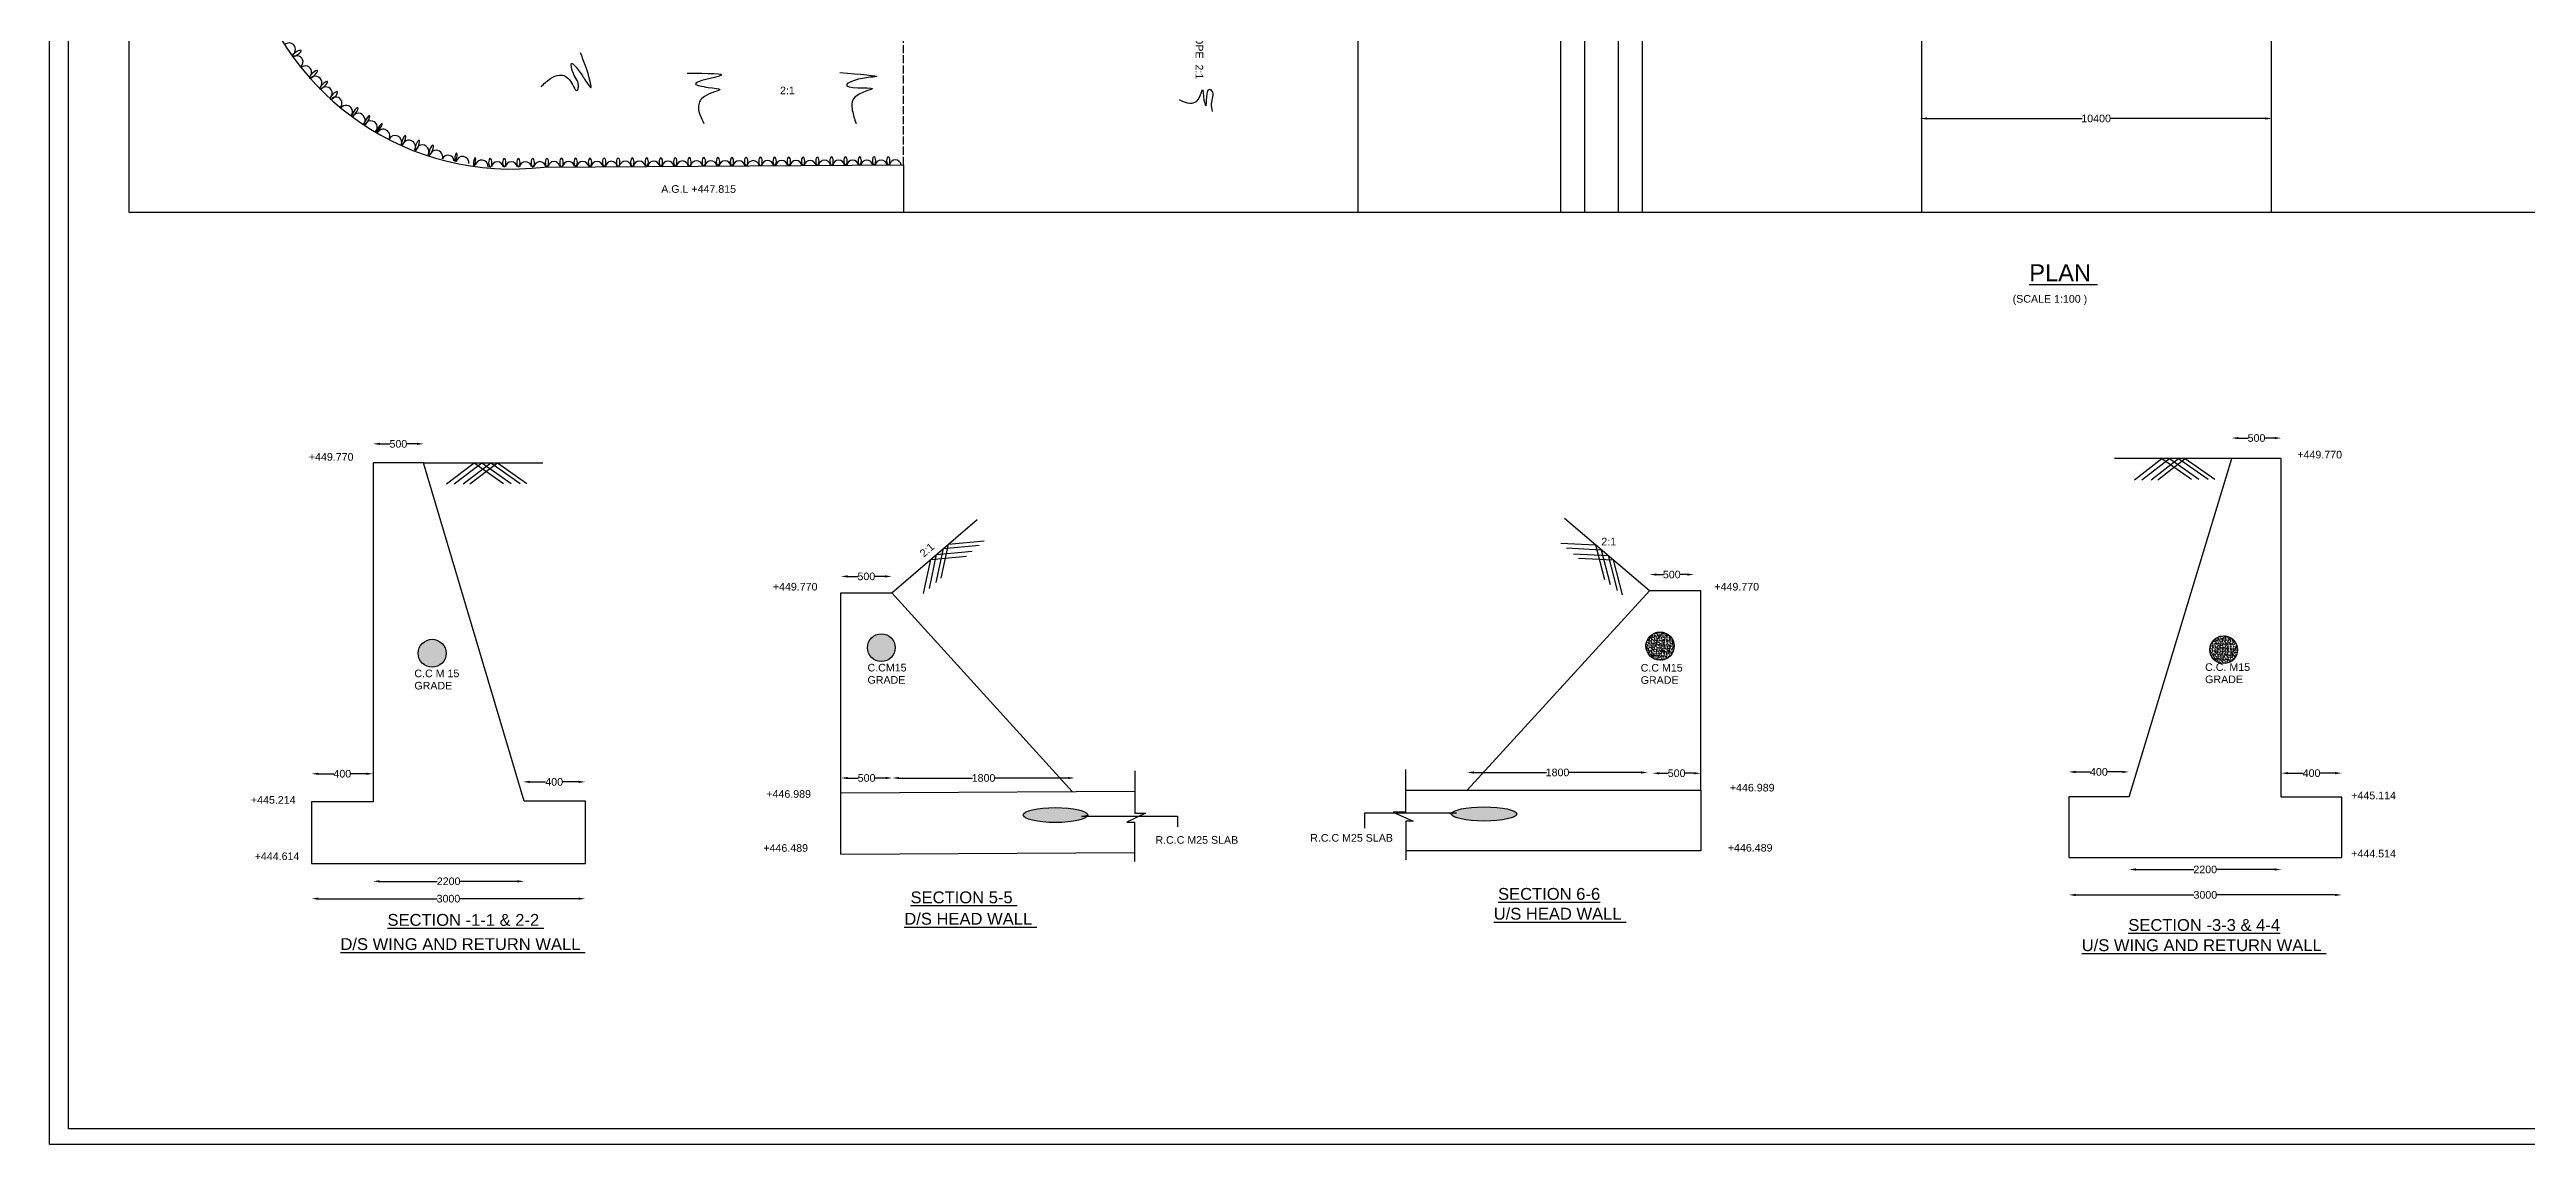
# Model space of a CAD drawing. Header units: millimetres. Extents: x 1443109 to 1578238, y 45507392 to 45603504.
# Drawn here: x 1443109 to 1516279, y 45507392 to 45539712 of the extents above; entities that cross this region are included whole.
import ezdxf

# ---------------------------------------------------------------- set-up
doc = ezdxf.new("R2010")
doc.units = ezdxf.units.MM
doc.header["$MEASUREMENT"] = 0
doc.linetypes.add('ACAD_ISO02W100', pattern=[15, 12, -3])
for name, color, linetype in [('DIMENSIONS', 7, 'Continuous'), ('DRAWING', 2, 'Continuous'), ('TEXT', 7, 'Continuous')]:
    doc.layers.add(name, color=color, linetype=linetype)
doc.styles.get("Standard").update_dxf_attribs({"font": 'arial.ttf', "height": 225})
doc.dimstyles.get("Standard").update_dxf_attribs({"dimtxt": 225, "dimasz": 200, "dimexe": 0.18, "dimexo": 0.0625, "dimgap": 0.09, "dimtad": 0, "dimdec": 0, "dimzin": 0, "dimdsep": 46, "dimtxsty": 'Standard', "dimcen": 0.09, "dimse1": 1, "dimse2": 1, "dimadec": 0, "dimazin": 0, "dimtfac": 1, "dimtdec": 0, "dimtofl": 0, "dimtmove": 0, "dimatfit": 3, "dimfxl": 1, "dimtolj": 1, "dimtzin": 0, "dimarcsym": 0})
pattern_1 = [(50, (0, 0), (107.58902739, -9.41282025), [11.25, -123.75]), (355, (0, 0), (-20.81270004, 112.82882006), [9, -99]), (100.4514, (8.97, -0.78), (86.77640726, 103.4159313), [9.5610285, -105.1713168]), (46.1842, (0, 30), (160.0861573, -24.82785215), [16.875, -185.625]), (96.6356, (13.34, 27.93), (140.19940583, 146.11768064), [14.3415432, -157.75695]), (351.1842, (0, 30), (140.1992918, 146.11779014), [13.5, -148.5]), (21, (15, 22.5), (89.53605782, -60.3928336), [11.25, -123.75]), (326, (15, 22.5), (36.4972998, 108.77250676), [9, -99]), (71.4514, (22.46, 17.47), (126.03339429, 48.3795745), [9.5610285, -105.1713168]), (37.5, (0, 0), (1.823978298, 49.934078075), [0, -97.8, 0, -100.5, 0, -99.375]), (7.5, (0, 0), (39.460430616, 59.16175678), [0, -57.3, 0, -95.55, 0, -37.875]), (327.5, (-33.45, 0), (80.073365426, -3.38323076), [0, -37.5, 0, -117, 0, -155.25]), (317.5, (-48.45, 0), (87.4779254, 15.01574735), [0, -48.75, 0, -77.7, 0, -110.25])]

# ---------------------------------------------------------------- blocks, each defined once
blk = doc.blocks.new('*D59')
at = {"layer": 'Defpoints', "color": 0, "transparency": 16777216}
for p in [(1509038, 45528244), (1507572, 45527640), (1509038, 45527640)]:
    blk.add_point(p, dxfattribs=at)
at = {"layer": 'DIMENSIONS', "color": 0, "lineweight": -2, "transparency": 16777216}
for p, q in [((1507772, 45528244), (1508057, 45528244)), ((1508838, 45528244), (1508553, 45528244))]:
    blk.add_line(p, q, dxfattribs=at)
at = {"layer": 'DIMENSIONS', "color": 0, "transparency": 16777216}
for points in [[(1507772, 45528278), (1507772, 45528211), (1507572, 45528244)], [(1508838, 45528278), (1508838, 45528211), (1509038, 45528244)]]:
    blk.add_solid(points, dxfattribs=at)
at = {"layer": 'DIMENSIONS', "color": 0, "transparency": 16777216, "insert": (1508305, 45528244), "char_height": 225, "attachment_point": 5}
blk.add_mtext('\\A1;500', dxfattribs=at)
blk = doc.blocks.new('*D60')
at = {"layer": 'Defpoints', "color": 0, "transparency": 16777216}
for p in [(1504540, 45518388), (1502759, 45517650), (1504540, 45517650)]:
    blk.add_point(p, dxfattribs=at)
at = {"layer": 'DIMENSIONS', "color": 0, "lineweight": -2, "transparency": 16777216}
for p, q in [((1502959, 45518388), (1503396, 45518388)), ((1504340, 45518388), (1503902, 45518388))]:
    blk.add_line(p, q, dxfattribs=at)
at = {"layer": 'DIMENSIONS', "color": 0, "transparency": 16777216}
for points in [[(1502959, 45518421), (1502959, 45518354), (1502759, 45518388)], [(1504340, 45518421), (1504340, 45518354), (1504540, 45518388)]]:
    blk.add_solid(points, dxfattribs=at)
at = {"layer": 'DIMENSIONS', "color": 0, "transparency": 16777216, "insert": (1503649, 45518388), "char_height": 225, "attachment_point": 5}
blk.add_mtext('\\A1;400', dxfattribs=at)
blk = doc.blocks.new('*D61')
at = {"layer": 'Defpoints', "color": 0, "transparency": 16777216}
for p in [(1510826, 45518352), (1509038, 45517642), (1510826, 45517642)]:
    blk.add_point(p, dxfattribs=at)
at = {"layer": 'DIMENSIONS', "color": 0, "lineweight": -2, "transparency": 16777216}
for p, q in [((1509238, 45518352), (1509679, 45518352)), ((1510626, 45518352), (1510185, 45518352))]:
    blk.add_line(p, q, dxfattribs=at)
at = {"layer": 'DIMENSIONS', "color": 0, "transparency": 16777216}
for points in [[(1509238, 45518385), (1509238, 45518319), (1509038, 45518352)], [(1510626, 45518385), (1510626, 45518319), (1510826, 45518352)]]:
    blk.add_solid(points, dxfattribs=at)
at = {"layer": 'DIMENSIONS', "color": 0, "transparency": 16777216, "insert": (1509932, 45518352), "char_height": 225, "attachment_point": 5}
blk.add_mtext('\\A1;400', dxfattribs=at)
blk = doc.blocks.new('*D62')
at = {"layer": 'Defpoints', "color": 0, "transparency": 16777216}
for p in [(1504540, 45517650), (1509038, 45517650), (1509038, 45515508)]:
    blk.add_point(p, dxfattribs=at)
at = {"layer": 'DIMENSIONS', "color": 0, "lineweight": -2, "transparency": 16777216}
for p, q in [((1504740, 45515508), (1506451, 45515508)), ((1508838, 45515508), (1507126, 45515508))]:
    blk.add_line(p, q, dxfattribs=at)
at = {"layer": 'DIMENSIONS', "color": 0, "transparency": 16777216}
for points in [[(1504740, 45515541), (1504740, 45515474), (1504540, 45515508)], [(1508838, 45515541), (1508838, 45515474), (1509038, 45515508)]]:
    blk.add_solid(points, dxfattribs=at)
at = {"layer": 'DIMENSIONS', "color": 0, "transparency": 16777216, "insert": (1506789, 45515508), "char_height": 225, "attachment_point": 5}
blk.add_mtext('\\A1;2200', dxfattribs=at)
blk = doc.blocks.new('*D63')
at = {"layer": 'Defpoints', "color": 0, "transparency": 16777216}
for p in [(1502759, 45515859), (1510826, 45515859), (1502759, 45514758)]:
    blk.add_point(p, dxfattribs=at)
at = {"layer": 'DIMENSIONS', "color": 0, "lineweight": -2, "transparency": 16777216}
for p, q in [((1502959, 45514758), (1506457, 45514758)), ((1510626, 45514758), (1507128, 45514758))]:
    blk.add_line(p, q, dxfattribs=at)
at = {"layer": 'DIMENSIONS', "color": 0, "transparency": 16777216}
for points in [[(1502959, 45514791), (1502959, 45514724), (1502759, 45514758)], [(1510626, 45514791), (1510626, 45514724), (1510826, 45514758)]]:
    blk.add_solid(points, dxfattribs=at)
at = {"layer": 'DIMENSIONS', "color": 0, "transparency": 16777216, "insert": (1506793, 45514758), "char_height": 225, "attachment_point": 5}
blk.add_mtext('\\A1;3000', dxfattribs=at)
blk = doc.blocks.new('*D64')
at = {"layer": 'Defpoints', "color": 0, "transparency": 16777216}
for p in [(1490374, 45523734), (1491686, 45524215), (1491686, 45523734)]:
    blk.add_point(p, dxfattribs=at)
at = {"layer": 'DIMENSIONS', "color": 0, "lineweight": -2, "transparency": 16777216}
for p, q in [((1490574, 45524215), (1490782, 45524215)), ((1491486, 45524215), (1491278, 45524215))]:
    blk.add_line(p, q, dxfattribs=at)
at = {"layer": 'DIMENSIONS', "color": 0, "transparency": 16777216}
for points in [[(1490574, 45524248), (1490574, 45524182), (1490374, 45524215)], [(1491486, 45524248), (1491486, 45524182), (1491686, 45524215)]]:
    blk.add_solid(points, dxfattribs=at)
at = {"layer": 'DIMENSIONS', "color": 0, "transparency": 16777216, "insert": (1491030, 45524215), "char_height": 225, "attachment_point": 5}
blk.add_mtext('\\A1;500', dxfattribs=at)
blk = doc.blocks.new('*D65')
at = {"layer": 'Defpoints', "color": 0, "transparency": 16777216}
for p in [(1484988, 45517848), (1490324, 45518372), (1490324, 45517848)]:
    blk.add_point(p, dxfattribs=at)
at = {"layer": 'DIMENSIONS', "color": 0, "lineweight": -2, "transparency": 16777216}
for p, q in [((1485188, 45518372), (1487331, 45518372)), ((1490124, 45518372), (1487981, 45518372))]:
    blk.add_line(p, q, dxfattribs=at)
at = {"layer": 'DIMENSIONS', "color": 0, "transparency": 16777216}
for points in [[(1485188, 45518405), (1485188, 45518339), (1484988, 45518372)], [(1490124, 45518405), (1490124, 45518339), (1490324, 45518372)]]:
    blk.add_solid(points, dxfattribs=at)
at = {"layer": 'DIMENSIONS', "color": 0, "transparency": 16777216, "insert": (1487656, 45518372), "char_height": 225, "attachment_point": 5}
blk.add_mtext('\\A1;1800', dxfattribs=at)
blk = doc.blocks.new('*D66')
at = {"layer": 'Defpoints', "color": 0, "transparency": 16777216}
for p in [(1490463, 45518349), (1491886, 45518349), (1491886, 45518349)]:
    blk.add_point(p, dxfattribs=at)
at = {"layer": 'DIMENSIONS', "color": 0, "lineweight": -2, "transparency": 16777216}
for p, q in [((1490663, 45518349), (1490926, 45518349)), ((1491686, 45518349), (1491423, 45518349))]:
    blk.add_line(p, q, dxfattribs=at)
at = {"layer": 'DIMENSIONS', "color": 0, "transparency": 16777216}
for points in [[(1490663, 45518382), (1490663, 45518315), (1490463, 45518349)], [(1491686, 45518382), (1491686, 45518315), (1491886, 45518349)]]:
    blk.add_solid(points, dxfattribs=at)
at = {"layer": 'DIMENSIONS', "color": 0, "transparency": 16777216, "insert": (1491175, 45518349), "char_height": 225, "attachment_point": 5}
blk.add_mtext('\\A1;500', dxfattribs=at)
blk = doc.blocks.new('*D67')
at = {"layer": 'Defpoints', "color": 0, "transparency": 16777216}
for p in [(1466486, 45523672), (1467991, 45524160), (1467991, 45523672)]:
    blk.add_point(p, dxfattribs=at)
at = {"layer": 'DIMENSIONS', "color": 0, "lineweight": -2, "transparency": 16777216}
for p, q in [((1466686, 45524160), (1466990, 45524160)), ((1467791, 45524160), (1467487, 45524160))]:
    blk.add_line(p, q, dxfattribs=at)
at = {"layer": 'DIMENSIONS', "color": 0, "transparency": 16777216}
for points in [[(1466686, 45524193), (1466686, 45524127), (1466486, 45524160)], [(1467791, 45524193), (1467791, 45524127), (1467991, 45524160)]]:
    blk.add_solid(points, dxfattribs=at)
at = {"layer": 'DIMENSIONS', "color": 0, "transparency": 16777216, "insert": (1467238, 45524160), "char_height": 225, "attachment_point": 5}
blk.add_mtext('\\A1;500', dxfattribs=at)
blk = doc.blocks.new('*D68')
at = {"layer": 'Defpoints', "color": 0, "transparency": 16777216}
for p in [(1468007, 45518209), (1466486, 45517773), (1468007, 45517781)]:
    blk.add_point(p, dxfattribs=at)
at = {"layer": 'DIMENSIONS', "color": 0, "lineweight": -2, "transparency": 16777216}
for p, q in [((1466686, 45518209), (1466998, 45518209)), ((1467807, 45518209), (1467495, 45518209))]:
    blk.add_line(p, q, dxfattribs=at)
at = {"layer": 'DIMENSIONS', "color": 0, "transparency": 16777216}
for points in [[(1466686, 45518242), (1466686, 45518176), (1466486, 45518209)], [(1467807, 45518242), (1467807, 45518176), (1468007, 45518209)]]:
    blk.add_solid(points, dxfattribs=at)
at = {"layer": 'DIMENSIONS', "color": 0, "transparency": 16777216, "insert": (1467246, 45518209), "char_height": 225, "attachment_point": 5}
blk.add_mtext('\\A1;500', dxfattribs=at)
blk = doc.blocks.new('*D69')
at = {"layer": 'Defpoints', "color": 0, "transparency": 16777216}
for p in [(1468007, 45518209), (1473393, 45518209), (1473393, 45518209)]:
    blk.add_point(p, dxfattribs=at)
at = {"layer": 'DIMENSIONS', "color": 0, "lineweight": -2, "transparency": 16777216}
for p, q in [((1468207, 45518209), (1470375, 45518209)), ((1473193, 45518209), (1471025, 45518209))]:
    blk.add_line(p, q, dxfattribs=at)
at = {"layer": 'DIMENSIONS', "color": 0, "transparency": 16777216}
for points in [[(1468207, 45518242), (1468207, 45518176), (1468007, 45518209)], [(1473193, 45518242), (1473193, 45518176), (1473393, 45518209)]]:
    blk.add_solid(points, dxfattribs=at)
at = {"layer": 'DIMENSIONS', "color": 0, "transparency": 16777216, "insert": (1470700, 45518209), "char_height": 225, "attachment_point": 5}
blk.add_mtext('\\A1;1800', dxfattribs=at)
blk = doc.blocks.new('*D70')
at = {"layer": 'Defpoints', "color": 0, "transparency": 16777216}
for p in [(1452666, 45517504), (1457130, 45517529), (1457130, 45515158)]:
    blk.add_point(p, dxfattribs=at)
at = {"layer": 'DIMENSIONS', "color": 0, "lineweight": -2, "transparency": 16777216}
for p, q in [((1452866, 45515158), (1454560, 45515158)), ((1456930, 45515158), (1455236, 45515158))]:
    blk.add_line(p, q, dxfattribs=at)
at = {"layer": 'DIMENSIONS', "color": 0, "transparency": 16777216}
for points in [[(1452866, 45515192), (1452866, 45515125), (1452666, 45515158)], [(1456930, 45515192), (1456930, 45515125), (1457130, 45515158)]]:
    blk.add_solid(points, dxfattribs=at)
at = {"layer": 'DIMENSIONS', "color": 0, "transparency": 16777216, "insert": (1454898, 45515158), "char_height": 225, "attachment_point": 5}
blk.add_mtext('\\A1;2200', dxfattribs=at)
blk = doc.blocks.new('*D71')
at = {"layer": 'Defpoints', "color": 0, "transparency": 16777216}
for p in [(1450850, 45515687), (1458937, 45515687), (1458937, 45514646)]:
    blk.add_point(p, dxfattribs=at)
at = {"layer": 'DIMENSIONS', "color": 0, "lineweight": -2, "transparency": 16777216}
for p, q in [((1451050, 45514646), (1454558, 45514646)), ((1458737, 45514646), (1455229, 45514646))]:
    blk.add_line(p, q, dxfattribs=at)
at = {"layer": 'DIMENSIONS', "color": 0, "transparency": 16777216}
for points in [[(1451050, 45514679), (1451050, 45514613), (1450850, 45514646)], [(1458737, 45514679), (1458737, 45514613), (1458937, 45514646)]]:
    blk.add_solid(points, dxfattribs=at)
at = {"layer": 'DIMENSIONS', "color": 0, "transparency": 16777216, "insert": (1454893, 45514646), "char_height": 225, "attachment_point": 5}
blk.add_mtext('\\A1;3000', dxfattribs=at)
blk = doc.blocks.new('*D72')
at = {"layer": 'Defpoints', "color": 0, "transparency": 16777216}
for p in [(1452666, 45518334), (1450850, 45517504), (1452666, 45517504)]:
    blk.add_point(p, dxfattribs=at)
at = {"layer": 'DIMENSIONS', "color": 0, "lineweight": -2, "transparency": 16777216}
for p, q in [((1451050, 45518334), (1451505, 45518334)), ((1452466, 45518334), (1452011, 45518334))]:
    blk.add_line(p, q, dxfattribs=at)
at = {"layer": 'DIMENSIONS', "color": 0, "transparency": 16777216}
for points in [[(1451050, 45518367), (1451050, 45518301), (1450850, 45518334)], [(1452466, 45518367), (1452466, 45518301), (1452666, 45518334)]]:
    blk.add_solid(points, dxfattribs=at)
at = {"layer": 'DIMENSIONS', "color": 0, "transparency": 16777216, "insert": (1451758, 45518334), "char_height": 225, "attachment_point": 5}
blk.add_mtext('\\A1;400', dxfattribs=at)
blk = doc.blocks.new('*D73')
at = {"layer": 'Defpoints', "color": 0, "transparency": 16777216}
for p in [(1458937, 45518094), (1457094, 45517649), (1458937, 45517529)]:
    blk.add_point(p, dxfattribs=at)
at = {"layer": 'DIMENSIONS', "color": 0, "lineweight": -2, "transparency": 16777216}
for p, q in [((1457294, 45518094), (1457763, 45518094)), ((1458737, 45518094), (1458268, 45518094))]:
    blk.add_line(p, q, dxfattribs=at)
at = {"layer": 'DIMENSIONS', "color": 0, "transparency": 16777216}
for points in [[(1457294, 45518127), (1457294, 45518061), (1457094, 45518094)], [(1458737, 45518127), (1458737, 45518061), (1458937, 45518094)]]:
    blk.add_solid(points, dxfattribs=at)
at = {"layer": 'DIMENSIONS', "color": 0, "transparency": 16777216, "insert": (1458016, 45518094), "char_height": 225, "attachment_point": 5}
blk.add_mtext('\\A1;400', dxfattribs=at)
blk = doc.blocks.new('*D74')
at = {"layer": 'Defpoints', "color": 0, "transparency": 16777216}
for p in [(1454160, 45528072), (1452668, 45527515), (1454160, 45527515)]:
    blk.add_point(p, dxfattribs=at)
at = {"layer": 'DIMENSIONS', "color": 0, "lineweight": -2, "transparency": 16777216}
for p, q in [((1452868, 45528072), (1453165, 45528072)), ((1453960, 45528072), (1453662, 45528072))]:
    blk.add_line(p, q, dxfattribs=at)
at = {"layer": 'DIMENSIONS', "color": 0, "transparency": 16777216}
for points in [[(1452868, 45528106), (1452868, 45528039), (1452668, 45528072)], [(1453960, 45528106), (1453960, 45528039), (1454160, 45528072)]]:
    blk.add_solid(points, dxfattribs=at)
at = {"layer": 'DIMENSIONS', "color": 0, "transparency": 16777216, "insert": (1453414, 45528072), "char_height": 225, "attachment_point": 5}
blk.add_mtext('\\A1;500', dxfattribs=at)
blk = doc.blocks.new('*D151')
at = {"layer": 'Defpoints', "color": 0, "transparency": 16777216}
for p in [(1508762, 45537678), (1508762, 45537558), (1498372, 45537498)]:
    blk.add_point(p, dxfattribs=at)
at = {"layer": 'DIMENSIONS', "color": 0, "lineweight": -2, "transparency": 16777216}
for p, q in [((1498572, 45537678), (1503155, 45537678)), ((1508562, 45537678), (1503979, 45537678))]:
    blk.add_line(p, q, dxfattribs=at)
at = {"layer": 'DIMENSIONS', "color": 0, "transparency": 16777216}
for points in [[(1498572, 45537711), (1498572, 45537645), (1498372, 45537678)], [(1508562, 45537711), (1508562, 45537645), (1508762, 45537678)]]:
    blk.add_solid(points, dxfattribs=at)
at = {"layer": 'DIMENSIONS', "color": 0, "transparency": 16777216, "insert": (1503567, 45537678), "char_height": 225, "attachment_point": 5}
blk.add_mtext('\\A1;10400', dxfattribs=at)

msp = doc.modelspace()

# ---------------------------------------------------------------- hatches: boundary and pattern name
at = {"layer": 'DRAWING'}
h = msp.add_hatch(dxfattribs=at)
h.set_pattern_fill('AR-CONC', color=0, scale=15, style=0)
h.set_pattern_definition(pattern_1)
h.paths.add_polyline_path([(1454825.6, 45521890.5, 1), (1453999.4, 45521890.5, 1)])
h.paths.add_polyline_path([(1467273.6, 45522056, 1), (1468088.4, 45522056, 1)])
edge = h.paths.add_edge_path()
edge.add_ellipse((1472825, 45517114.5), major_axis=(-955.5, 0), ratio=0.2291994, start_angle=0, end_angle=360)
edge = h.paths.add_edge_path()
edge.add_ellipse((1485490.2, 45517147.5), major_axis=(-962.2, 0), ratio=0.2169395, start_angle=0, end_angle=360)
h = msp.add_hatch(dxfattribs=at)
h.set_pattern_fill('AR-CONC', color=0, scale=15, style=0)
h.set_pattern_definition(pattern_1)
h.paths.add_polyline_path([(1491104.5, 45522102, 1), (1490269.5, 45522102, 1)])
h = msp.add_hatch(dxfattribs=at)
h.set_pattern_fill('AR-CONC', color=0, scale=15, style=0)
h.set_pattern_definition([(50, (16646, -102.5), (107.58902739, -9.41282025), [11.25, -123.75]), (355, (16646, -102.5), (-20.81270004, 112.82882006), [9, -99]), (100.4514, (16654.97, -103.28), (86.77640726, 103.4159313), [9.5610285, -105.1713168]), (46.1842, (16646, -72.5), (160.0861573, -24.82785215), [16.875, -185.625]), (96.6356, (16659.34, -74.57), (140.19940583, 146.11768064), [14.3415432, -157.75695]), (351.1842, (16646, -72.5), (140.1992918, 146.11779014), [13.5, -148.5]), (21, (16661, -80), (89.53605782, -60.3928336), [11.25, -123.75]), (326, (16661, -80), (36.4972998, 108.77250676), [9, -99]), (71.4514, (16668.46, -85.03), (126.03339429, 48.3795745), [9.5610285, -105.1713168]), (37.5, (16646, -102.5), (1.823978298, 49.934078075), [0, -97.8, 0, -100.5, 0, -99.375]), (7.5, (16646, -102.5), (39.460430616, 59.16175678), [0, -57.3, 0, -95.55, 0, -37.875]), (327.5, (16612.55, -102.5), (80.073365426, -3.38323076), [0, -37.5, 0, -117, 0, -155.25]), (317.5, (16597.55, -102.5), (87.4779254, 15.01574735), [0, -48.75, 0, -77.7, 0, -110.25])])
h.paths.add_polyline_path([(1507750.5, 45521999.5, 1), (1506915.5, 45521999.5, 1)])

# ---------------------------------------------------------------- linework, layer by layer
at = {"layer": 'DIMENSIONS', "color": 0}
msp.add_lwpolyline([(1577648.5, 45507856), (1443672.5, 45507856), (1443672.5, 45602955), (1577648.5, 45602955)], close=True, dxfattribs=at)
for points in [[(1457618.5, 45538608), (1457912.5, 45538860), (1458171, 45538960), (1458497.5, 45538781.5), (1458704, 45538512), (1458734.5, 45538610), (1458582.5, 45539003.5), (1458530, 45539303), (1458758.5, 45539075), (1458954.5, 45538777.5), (1459108.5, 45538588), (1459089, 45538729.5), (1458791, 45539615)], [(1461945.5, 45539013.5), (1462935, 45538942.5), (1462190, 45538698.5), (1462567, 45538596.5), (1462913.5, 45538531.5), (1462452.5, 45538331), (1462279.5, 45538051), (1462440.5, 45537529)], [(1466459.5, 45539038), (1467536, 45538915), (1466775.5, 45538757), (1466657, 45538678), (1467417, 45538564), (1466894.5, 45538305), (1466824, 45537916), (1466934, 45537534)], [(1476475, 45538242), (1476794.5, 45538132.5), (1477040.5, 45538234.5), (1477172, 45538536.5), (1477211, 45538217.5), (1477264.5, 45538047), (1477388.5, 45538541), (1477437.5, 45538497.5), (1477427.5, 45538113), (1477454.5, 45537886.5)]]:
    msp.add_spline(points, degree=3, dxfattribs=at)
at = {"layer": 'DRAWING', "color": 0}
msp.add_lwpolyline([(1443109, 45603504.5), (1578100, 45603504.5), (1578100, 45507392), (1443109, 45507392)], close=True, dxfattribs=at)
for points in [[(1556533, 45555616.5), (1556533, 45534900), (1445464.5, 45534900), (1445464.5, 45555614.5)], [(1481752.5, 45552251.5), (1481752.5, 45534900)], [(1487742, 45552251.5), (1487742, 45534900)], [(1488455, 45552251.5), (1488455, 45534900)], [(1489452, 45552251.5), (1489452, 45534900)], [(1490159.5, 45552251.5), (1490159.5, 45534900)], [(1498411.5, 45552251.5), (1498411.5, 45534900)], [(1508737, 45552251.5), (1508737, 45534900)], [(1452666, 45517504), (1450849.5, 45517504), (1450849.5, 45515687), (1458937, 45515687), (1458937, 45517529), (1457130, 45517529), (1454160, 45527515), (1457678.5, 45527515)], [(1454160, 45527515), (1452667.5, 45527515), (1452667.5, 45517504)], [(1454838, 45526891), (1455650, 45527515), (1456521, 45526904)], [(1455062.5, 45526891), (1455874.5, 45527515), (1456745.5, 45526904)], [(1455332, 45526891), (1456144, 45527515), (1457015, 45526904)], [(1455528.5, 45526891), (1456340.5, 45527515), (1457211.5, 45526904)], [(1504539.5, 45517650), (1502759, 45517650), (1502759, 45515859), (1510826.5, 45515859), (1510826.5, 45517642.5), (1509038, 45517642.5), (1509038, 45527639.5), (1504113.5, 45527639.5)], [(1504539.5, 45517650), (1507572, 45527639.5)], [(1504696.5, 45527015.5), (1505508.5, 45527639.5), (1506379.5, 45527028.5)], [(1504921, 45527015.5), (1505733, 45527639.5), (1506604, 45527028.5)], [(1505190.5, 45527015.5), (1506002.5, 45527639.5), (1506873.5, 45527028.5)], [(1505387, 45527015.5), (1506199, 45527639.5), (1507070, 45527028.5)], [(1491886.5, 45517848.5), (1491886.5, 45523733.5), (1490374.5, 45523733.5), (1487865, 45525870)], [(1466486, 45515962), (1466486, 45523671.5), (1467991, 45523671.5), (1470514, 45525838.5)], [(1469453.3, 45524104.9), (1469662.7, 45525107.3), (1470721.5, 45525211.3)], [(1487753, 45525145.9), (1488775.7, 45525094.6), (1489042.9, 45524064.8)], [(1468929.5, 45523655), (1469138.9, 45524657.4), (1470197.7, 45524761.4)], [(1469099.8, 45523801.2), (1469309.2, 45524803.7), (1470368, 45524907.7)], [(1469304.2, 45523976.8), (1469513.6, 45524979.3), (1470572.4, 45525083.3)], [(1487923.9, 45525000.3), (1488946.7, 45524949.1), (1489213.8, 45523919.2)], [(1488129.1, 45524825.6), (1489151.9, 45524774.4), (1489419, 45523744.5)], [(1488278.7, 45524698.3), (1489301.5, 45524647), (1489568.6, 45523617.1)], [(1473320, 45517808), (1467991, 45523671.5)], [(1490374.5, 45523733.5), (1484988, 45517848.5)], [(1466486, 45517773), (1475167.5, 45517817.5)], [(1475167.5, 45518422), (1475167.5, 45517175), (1475488, 45517175), (1474935, 45516909), (1475163.5, 45516909), (1475163.5, 45515747)], [(1483161.5, 45518458), (1483161.5, 45517195.5), (1482800.5, 45517195.5), (1483393, 45516937.5), (1483171.5, 45516937.5), (1483171.5, 45515795)], [(1483161.5, 45517848.5), (1491886.5, 45517848.5), (1491886.5, 45516060.5), (1483171.5, 45516060.5)], [(1466486, 45515962), (1475163.5, 45516009.5)]]:
    msp.add_lwpolyline(points, dxfattribs=at)
msp.add_lwpolyline([(1449049.5, 45548890), (1449049.5, 45544556.5, 0.0820494), (1449070.5, 45542094.5, 0.3738681), (1457721, 45536243), (1468335, 45536306.5), (1468335, 45534900)], format="xyb", dxfattribs=at)
at = {"layer": 'DRAWING', "color": 0, "linetype": 'ACAD_ISO02W100', "ltscale": 20}
msp.add_lwpolyline([(1468335, 45536306.5), (1468335, 45540218), (1460713, 45540175.5, -0.9659349), (1460713, 45542157), (1465331, 45542157), (1465331, 45548890)], format="xyb", dxfattribs=at)
at = {"layer": 'DRAWING', "color": 0}
for centre, radius in [((1454412.5, 45521890.5), 413.1), ((1467681, 45522056), 407.4), ((1490687, 45522102), 417.5), ((1507334, 45521995), 406.7)]:
    msp.add_circle(centre, radius, dxfattribs=at)
for centre, radius, start, end in [((1450186.5, 45539719.1), 190.7, 290.871407, 136.900976), ((1450415, 45539348.4), 182.7, 302.768528, 131.445896), ((1450671.7, 45539049), 180.8, 301.140872, 138.911303), ((1450957.7, 45538730.3), 197.8, 304.559005, 141.841761), ((1451271.7, 45538422.6), 187.3, 305.459551, 147.463316), ((1451570.4, 45538131), 178.1, 313.424835, 145.680381), ((1451872, 45537878.9), 185.8, 318.554632, 146.369075), ((1452234.3, 45537634.2), 196.9, 317.876499, 153.517555), ((1452600.4, 45537418), 190.7, 315.789368, 161.909759), ((1452964.2, 45537162.9), 196.2, 332.128965, 152.121373), ((1453313.9, 45536976.7), 200, 338.279849, 151.816574), ((1453726.1, 45536842.1), 194.7, 329.763108, 166.719988), ((1454122, 45536707.2), 194.3, 329.782029, 172.904262), ((1454532.5, 45536547.4), 192.4, 342.725188, 166.470482), ((1454878.1, 45536412.3), 179.7, 0.331586, 154.288427), ((1455308.1, 45536367.8), 189.9, 353.069529, 169.986277), ((1455873.1, 45536260.3), 189.9, 353.069529, 169.986277), ((1456337.6, 45536220.1), 177.3, 9.427331, 170.842292), ((1456750.4, 45536222.1), 177.3, 9.427331, 170.842292), ((1457169.2, 45536224.1), 177.3, 9.427331, 170.842292), ((1457593.3, 45536226.2), 177.3, 9.427331, 170.842292), ((1458012.1, 45536228.2), 177.3, 9.427331, 170.842292), ((1458441.7, 45536230.3), 177.3, 9.427331, 170.842292), ((1458860.4, 45536232.3), 177.3, 9.427331, 170.842292), ((1459284.6, 45536234.4), 177.3, 9.427331, 170.842292), ((1459703.3, 45536236.4), 177.3, 9.427331, 170.842292), ((1460116.1, 45536238.4), 177.3, 9.427331, 170.842292), ((1460534.9, 45536240.4), 177.3, 9.427331, 170.842292), ((1460959, 45536242.5), 177.3, 9.427331, 170.842292), ((1461377.8, 45536244.5), 177.3, 9.427331, 170.842292), ((1461802.9, 45536246.6), 177.3, 9.427331, 170.842292), ((1462221.7, 45536248.6), 177.3, 9.427331, 170.842292), ((1462645.8, 45536250.7), 177.3, 9.427331, 170.842292), ((1463064.6, 45536252.7), 177.3, 9.427331, 170.842292), ((1463477.4, 45536254.7), 177.3, 9.427331, 170.842292), ((1463896.1, 45536256.7), 177.3, 9.427331, 170.842292), ((1464320.3, 45536258.8), 177.3, 9.427331, 170.842292), ((1464739, 45536260.8), 177.3, 9.427331, 170.842292), ((1465158.2, 45536262.8), 177.3, 9.427331, 170.842292), ((1465577, 45536264.9), 177.3, 9.427331, 170.842292), ((1466001.1, 45536266.9), 177.3, 9.427331, 170.842292), ((1466419.9, 45536269), 177.3, 9.427331, 170.842292), ((1466832.7, 45536271), 177.3, 9.427331, 170.842292), ((1467251.4, 45536273), 177.3, 9.427331, 170.842292), ((1467675.6, 45536275), 177.3, 9.427331, 170.842292), ((1468094.3, 45536277.1), 177.3, 9.427331, 170.842292)]:
    msp.add_arc(centre, radius, start, end, dxfattribs=at)
at = {"layer": 'DRAWING', "color": 0, "extrusion": (0, 0, -1)}
for centre, major_axis, ratio in [((1450408.9, 45539598.6), (-132.8, -88), 0.2746372), ((1450903.8, 45538981.6), (-117.9, -110.9), 0.2503031), ((1451206.4, 45538658.9), (-115.6, -112.5), 0.2402057), ((1451509.2, 45538357.8), (-105.8, -108.6), 0.317253), ((1452128.4, 45537862.8), (-88, -128), 0.258364), ((1452486.6, 45537623.6), (-81.6, -137.3), 0.2215678), ((1452848, 45537399.8), (-85.2, -129.4), 0.1763256), ((1453570.2, 45537035), (-51.2, -140.6), 0.2410367), ((1453970.7, 45536886.3), (-55.3, -150.1), 0.2628668), ((1454381.6, 45536744.5), (-54.3, -146.6), 0.2771452), ((1455112.5, 45536532.9), (-21.2, -126.2), 0.2149542), ((1455663.1, 45536396.2), (-21.2, -126.2), 0.2149542), ((1456128.4, 45536370.6), (0.6, -122.3), 0.4086652), ((1456541.2, 45536372.6), (0.6, -122.3), 0.4086652), ((1456959.9, 45536374.6), (0.6, -122.3), 0.4086652), ((1457384.1, 45536376.6), (0.6, -122.3), 0.4086652), ((1457802.8, 45536378.7), (0.6, -122.3), 0.4086652), ((1458232.4, 45536380.8), (0.6, -122.3), 0.4086652), ((1458651.2, 45536382.8), (0.6, -122.3), 0.4086652), ((1459075.3, 45536384.8), (0.6, -122.3), 0.4086652), ((1459494.1, 45536386.9), (0.6, -122.3), 0.4086652), ((1459906.9, 45536388.9), (0.6, -122.3), 0.4086652), ((1460325.6, 45536390.9), (0.6, -122.3), 0.4086652), ((1460749.8, 45536393), (0.6, -122.3), 0.4086652), ((1461168.5, 45536395), (0.6, -122.3), 0.4086652), ((1461593.7, 45536397), (0.6, -122.3), 0.4086652), ((1462012.4, 45536399.1), (0.6, -122.3), 0.4086652), ((1462436.6, 45536401.1), (0.6, -122.3), 0.4086652), ((1462855.3, 45536403.2), (0.6, -122.3), 0.4086652), ((1463268.1, 45536405.2), (0.6, -122.3), 0.4086652), ((1463686.8, 45536407.2), (0.6, -122.3), 0.4086652), ((1464111, 45536409.2), (0.6, -122.3), 0.4086652), ((1464529.7, 45536411.3), (0.6, -122.3), 0.4086652), ((1464949, 45536413.3), (0.6, -122.3), 0.4086652), ((1465367.7, 45536415.3), (0.6, -122.3), 0.4086652), ((1465791.9, 45536417.4), (0.6, -122.3), 0.4086652), ((1466210.6, 45536419.4), (0.6, -122.3), 0.4086652), ((1466623.4, 45536421.4), (0.6, -122.3), 0.4086652), ((1467042.1, 45536423.4), (0.6, -122.3), 0.4086652), ((1467466.3, 45536425.5), (0.6, -122.3), 0.4086652), ((1467885, 45536427.5), (0.6, -122.3), 0.4086652)]:
    msp.add_ellipse(centre, major_axis=major_axis, ratio=ratio, dxfattribs=at)
at = {"layer": 'DRAWING', "color": 0}
for centre, major_axis, ratio in [((1472825, 45517114.5), (-955.5, 0), 0.2291994), ((1485490.2, 45517147.5), (-962.2, 0), 0.2169395)]:
    msp.add_ellipse(centre, major_axis=major_axis, ratio=ratio, dxfattribs=at)

# ---------------------------------------------------------------- texts
at = {"layer": 'TEXT', "color": 0}
for s, rotation, p in [('SIDE SLOPE  2:1', 270, (1476963.4, 45541315.4)), ('2:1', 40.945153, (1468937, 45524713.5))]:
    msp.add_text(s, height=225, rotation=rotation, dxfattribs=at).set_placement(p)
for s, height, p in [('2:1', 225, (1464686.6, 45538393.8)), ('A.G.L +447.815', 225, (1461178.7, 45535484.4)), ('%%UPLAN ', 500, (1501592.1, 45532874.5)), ('(SCALE 1:100 )', 225, (1501101.5, 45532240.4)), ('+449.770', 225, (1450769.6, 45527575.3)), ('+449.770', 225, (1509511.8, 45527643.9)), ('2:1', 225, (1488949.1, 45525076.6)), ('+449.770', 225, (1464475.3, 45523743.6)), ('+449.770', 225, (1492290.1, 45523743.7)), ('C.CM15', 225, (1467273, 45521354.5)), ('C.C M15', 225, (1490112.8, 45521350.5)), ('C.C. M15 ', 225, (1506787.3, 45521370.7)), ('GRADE ', 225, (1453887.3, 45520822.7)), ('C.C M 15 ', 225, (1453887.3, 45521184.1)), ('GRADE ', 225, (1467273, 45520993.1)), ('GRADE ', 225, (1490112.8, 45520989.1)), ('GRADE ', 225, (1506787.3, 45521009.3)), ('+446.989', 225, (1464283, 45517625.5)), ('+446.989', 225, (1492746.7, 45517811.6)), ('+445.114', 225, (1511104.6, 45517581.5)), ('+445.214', 225, (1449059, 45517450.5)), ('R.C.C M25 SLAB ', 225, (1475777.6, 45516267.8)), ('R.C.C M25 SLAB ', 225, (1480349.7, 45516329.6)), ('+444.614', 225, (1449169.1, 45515787.5)), ('+446.489', 225, (1464195.7, 45516030.7)), ('+446.489', 225, (1492687.5, 45516037.5)), ('+444.514', 225, (1511104.6, 45515866)), ('%%USECTION 6-6', 350, (1485899.9, 45514612.7)), ('%%USECTION -1-1 & 2-2 ', 350, (1453092, 45513845.3)), ('%%UD/S HEAD WALL ', 350, (1468359.9, 45513878.5)), ('%%USECTION 5-5 ', 350, (1468543.9, 45514510.5)), ('%%UU/S HEAD WALL ', 350, (1485771, 45514027.3)), ('%%UD/S WING AND RETURN WALL ', 350, (1451702.3, 45513130.6)), ('%%UU/S WING AND RETURN WALL %%U ', 350, (1503141, 45513098.8)), ('%%USECTION -3-3 & 4-4', 350, (1504516.9, 45513695))]:
    msp.add_text(s, height=height, dxfattribs=at).set_placement(p)

# ---------------------------------------------------------------- dimensions: what is measured, and where the dimension line sits
at = {"layer": 'DIMENSIONS', "color": 0}
for base, p1, p2, text, picture, middle in [((1508761.5, 45537678), (1498372.5, 45537498.5), (1508761.5, 45537558.5), '10400', '*D151', (1503567, 45537678)), ((1454160, 45528072.5), (1452667.5, 45527515), (1454160, 45527515), '500', '*D74', (1453413.8, 45528072.5)), ((1509038, 45528244.5), (1507572, 45527639.5), (1509038, 45527639.5), '500', '*D59', (1508305, 45528244.5)), ((1467991, 45524160), (1466486, 45523671.5), (1467991, 45523671.5), '500', '*D67', (1467238.5, 45524160)), ((1491685.5, 45524215), (1490374.5, 45523733.5), (1491685.5, 45523733.5), '500', '*D64', (1491030, 45524215)), ((1504539.5, 45518387.5), (1502759, 45517650), (1504539.5, 45517650), '400', '*D60', (1503649.2, 45518387.5)), ((1452666, 45518334), (1450849.5, 45517504), (1452666, 45517504), '400', '*D72', (1451757.8, 45518334)), ((1458937, 45518094), (1457094.3, 45517648.9), (1458937, 45517529), '400', '*D73', (1458015.7, 45518094)), ((1468006.8, 45518209), (1466486, 45517773), (1468006.8, 45517780.8), '500', '*D68', (1467246.4, 45518209)), ((1473393, 45518209), (1468006.8, 45518209), (1473393, 45518209), '1800', '*D69', (1470699.9, 45518209)), ((1490323.5, 45518372), (1484988, 45517848.5), (1490323.5, 45517848.5), '1800', '*D65', (1487655.8, 45518372)), ((1491886.5, 45518348.8), (1490462.6, 45518348.8), (1491886.5, 45518348.8), '500', '*D66', (1491174.6, 45518348.8)), ((1510826.5, 45518352), (1509038, 45517642.5), (1510826.5, 45517642.5), '400', '*D61', (1509932.2, 45518352)), ((1457130, 45515158.5), (1452666, 45517504), (1457130, 45517529), '2200', '*D70', (1454898, 45515158.5)), ((1509038, 45515507.5), (1504539.5, 45517650), (1509038, 45517650), '2200', '*D62', (1506788.8, 45515507.5)), ((1458937, 45514646), (1450849.5, 45515687), (1458937, 45515687), '3000', '*D71', (1454893.2, 45514646)), ((1502759, 45514757.5), (1510826.5, 45515859), (1502759, 45515859), '3000', '*D63', (1506792.8, 45514757.5))]:
    dim = msp.add_linear_dim(base=base, p1=p1, p2=p2, text=text, dimstyle='Standard', dxfattribs=at)
    dim.commit()
    dim.dimension.update_dxf_attribs({"geometry": picture, "text_midpoint": middle})

# ---------------------------------------------------------------- leaders
for points in [[(1473590, 45517087), (1476432, 45517087), (1476432, 45516770.5)], [(1484669, 45517168.5), (1481950, 45517168.5), (1481950, 45516723.5)]]:
    msp.add_leader(points, dimstyle='Standard', override={"dimgap": 0.09, "dimtad": 0}, dxfattribs=at)

doc.saveas('drawing.dxf')
